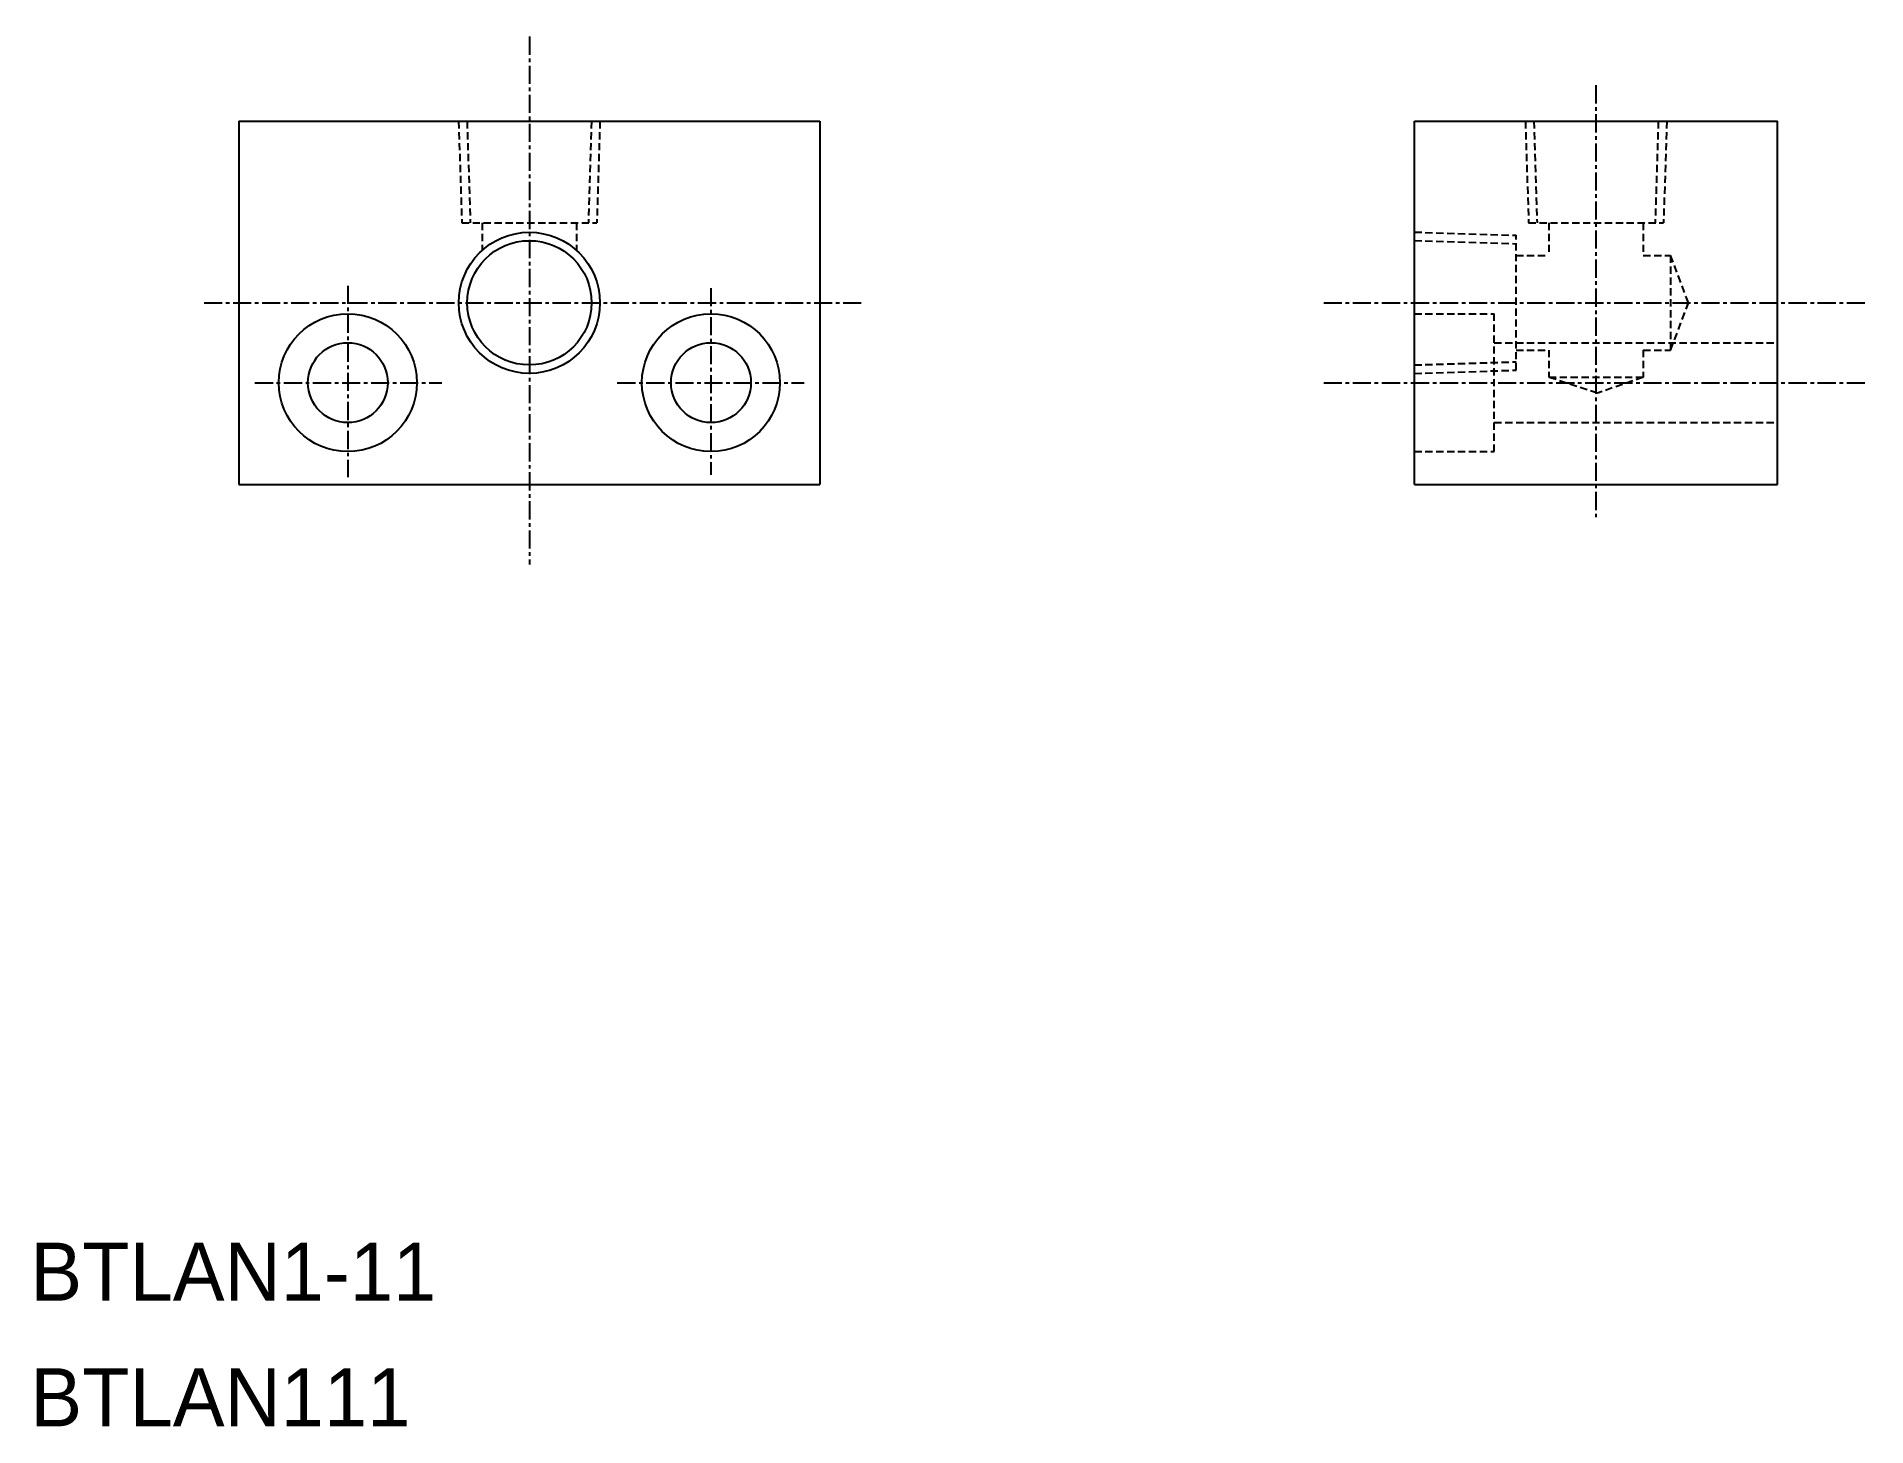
# Model space of a CAD drawing. Extents: x 5385 to 5511, y 21662 to 21758.
import ezdxf

# ---------------------------------------------------------------- set-up
doc = ezdxf.new("R2010")
doc.units = 0
doc.linetypes.add('CENTER', pattern=[2, 1.25, -0.25, 0.25, -0.25])
doc.linetypes.add('DASHED', pattern=[0.75, 0.5, -0.25])
doc.layers.get('0').update_dxf_attribs({"linetype": 'CONTINUOUS'})
doc.layers.add('CENTER', color=1, linetype='CENTER')

msp = doc.modelspace()

# ---------------------------------------------------------------- linework, layer by layer
at = {"color": 7, "linetype": 'CONTINUOUS'}
for p, q in [((5399.08, 21751.91), (5439.08, 21751.91)), ((5399.08, 21751.91), (5399.08, 21726.91)), ((5439.08, 21751.91), (5439.08, 21726.91)), ((5480.01, 21726.91), (5480.01, 21751.91)), ((5480.01, 21751.91), (5505.01, 21751.91)), ((5505.01, 21726.91), (5505.01, 21751.91)), ((5399.08, 21726.91), (5439.08, 21726.91)), ((5409.08, 21726.91), (5409.08, 21726.91)), ((5480.01, 21726.91), (5505.01, 21726.91))]:
    msp.add_line(p, q, dxfattribs=at)
at = {"color": 3, "linetype": 'DASHED'}
for p, q in [((5414.21, 21751.91), (5414.43, 21744.91)), ((5414.79, 21751.91), (5415.01, 21744.91)), ((5423.36, 21751.91), (5423.14, 21744.91)), ((5423.94, 21751.91), (5423.72, 21744.91)), ((5487.65, 21751.91), (5487.87, 21744.91)), ((5488.23, 21751.91), (5488.45, 21744.91)), ((5496.8, 21751.91), (5496.58, 21744.91)), ((5497.38, 21751.91), (5497.16, 21744.91)), ((5414.43, 21744.91), (5423.72, 21744.91)), ((5415.83, 21744.91), (5415.83, 21743.03)), ((5422.33, 21744.91), (5422.33, 21743.03)), ((5480.01, 21744.28), (5487.01, 21744.06)), ((5487.87, 21744.91), (5497.16, 21744.91)), ((5489.26, 21744.91), (5489.26, 21742.66)), ((5495.76, 21744.91), (5495.76, 21742.66)), ((5480.01, 21743.7), (5487.01, 21743.48)), ((5487.01, 21734.77), (5487.01, 21744.06)), ((5487.01, 21742.66), (5489.26, 21742.66)), ((5495.76, 21742.66), (5497.65, 21742.66)), ((5497.65, 21742.66), (5497.65, 21736.16)), ((5498.88, 21739.41), (5497.65, 21742.66)), ((5497.65, 21736.16), (5498.88, 21739.41)), ((5480.01, 21738.66), (5485.51, 21738.66)), ((5485.51, 21729.16), (5485.51, 21738.66)), ((5485.51, 21736.66), (5505.01, 21736.66)), ((5480.01, 21735.13), (5487.01, 21735.35)), ((5487.01, 21736.16), (5489.26, 21736.16)), ((5489.26, 21736.16), (5489.26, 21734.28)), ((5495.76, 21736.16), (5497.65, 21736.16)), ((5495.76, 21736.16), (5495.76, 21734.28)), ((5480.01, 21734.55), (5487.01, 21734.77)), ((5489.26, 21734.28), (5495.76, 21734.28)), ((5492.61, 21733.19), (5489.26, 21734.28)), ((5495.76, 21734.28), (5492.61, 21733.19)), ((5485.51, 21731.16), (5505.01, 21731.16)), ((5480.01, 21729.16), (5485.51, 21729.16))]:
    msp.add_line(p, q, dxfattribs=at)
msp.add_line((5419.08, 21726.91), (5419.08, 21726.91))
at = {"color": 3, "linetype": 'CONTINUOUS'}
msp.add_circle((5419.08, 21739.41), 4.86, dxfattribs=at)
at = {"color": 7, "linetype": 'CONTINUOUS'}
for centre, radius in [((5419.08, 21739.41), 4.28), ((5406.58, 21733.91), 4.75), ((5431.58, 21733.91), 4.75), ((5406.58, 21733.91), 2.75), ((5431.58, 21733.91), 2.75)]:
    msp.add_circle(centre, radius, dxfattribs=at)
at = {"layer": 'CENTER', "color": 1, "linetype": 'CENTER'}
for p, q in [((5419.08, 21757.74), (5419.08, 21721.4)), ((5492.51, 21754.39), (5492.51, 21724.6)), ((5406.58, 21740.59), (5406.58, 21727.41)), ((5431.58, 21740.43), (5431.58, 21727.57)), ((5396.68, 21739.41), (5442.13, 21739.41)), ((5473.77, 21739.41), (5511.13, 21739.41)), ((5400.18, 21733.91), (5413.05, 21733.91)), ((5425.13, 21733.91), (5438, 21733.91)), ((5473.77, 21733.91), (5511.13, 21733.91))]:
    msp.add_line(p, q, dxfattribs=at)

# ---------------------------------------------------------------- texts
at = {"color": 7, "linetype": 'CONTINUOUS'}
for s, p in [('BTLAN1-11', (5384.72, 21670.69)), ('BTLAN111', (5384.72, 21662.04))]:
    msp.add_text(s, height=4, dxfattribs=at).set_placement(p)

doc.saveas('drawing.dxf')
